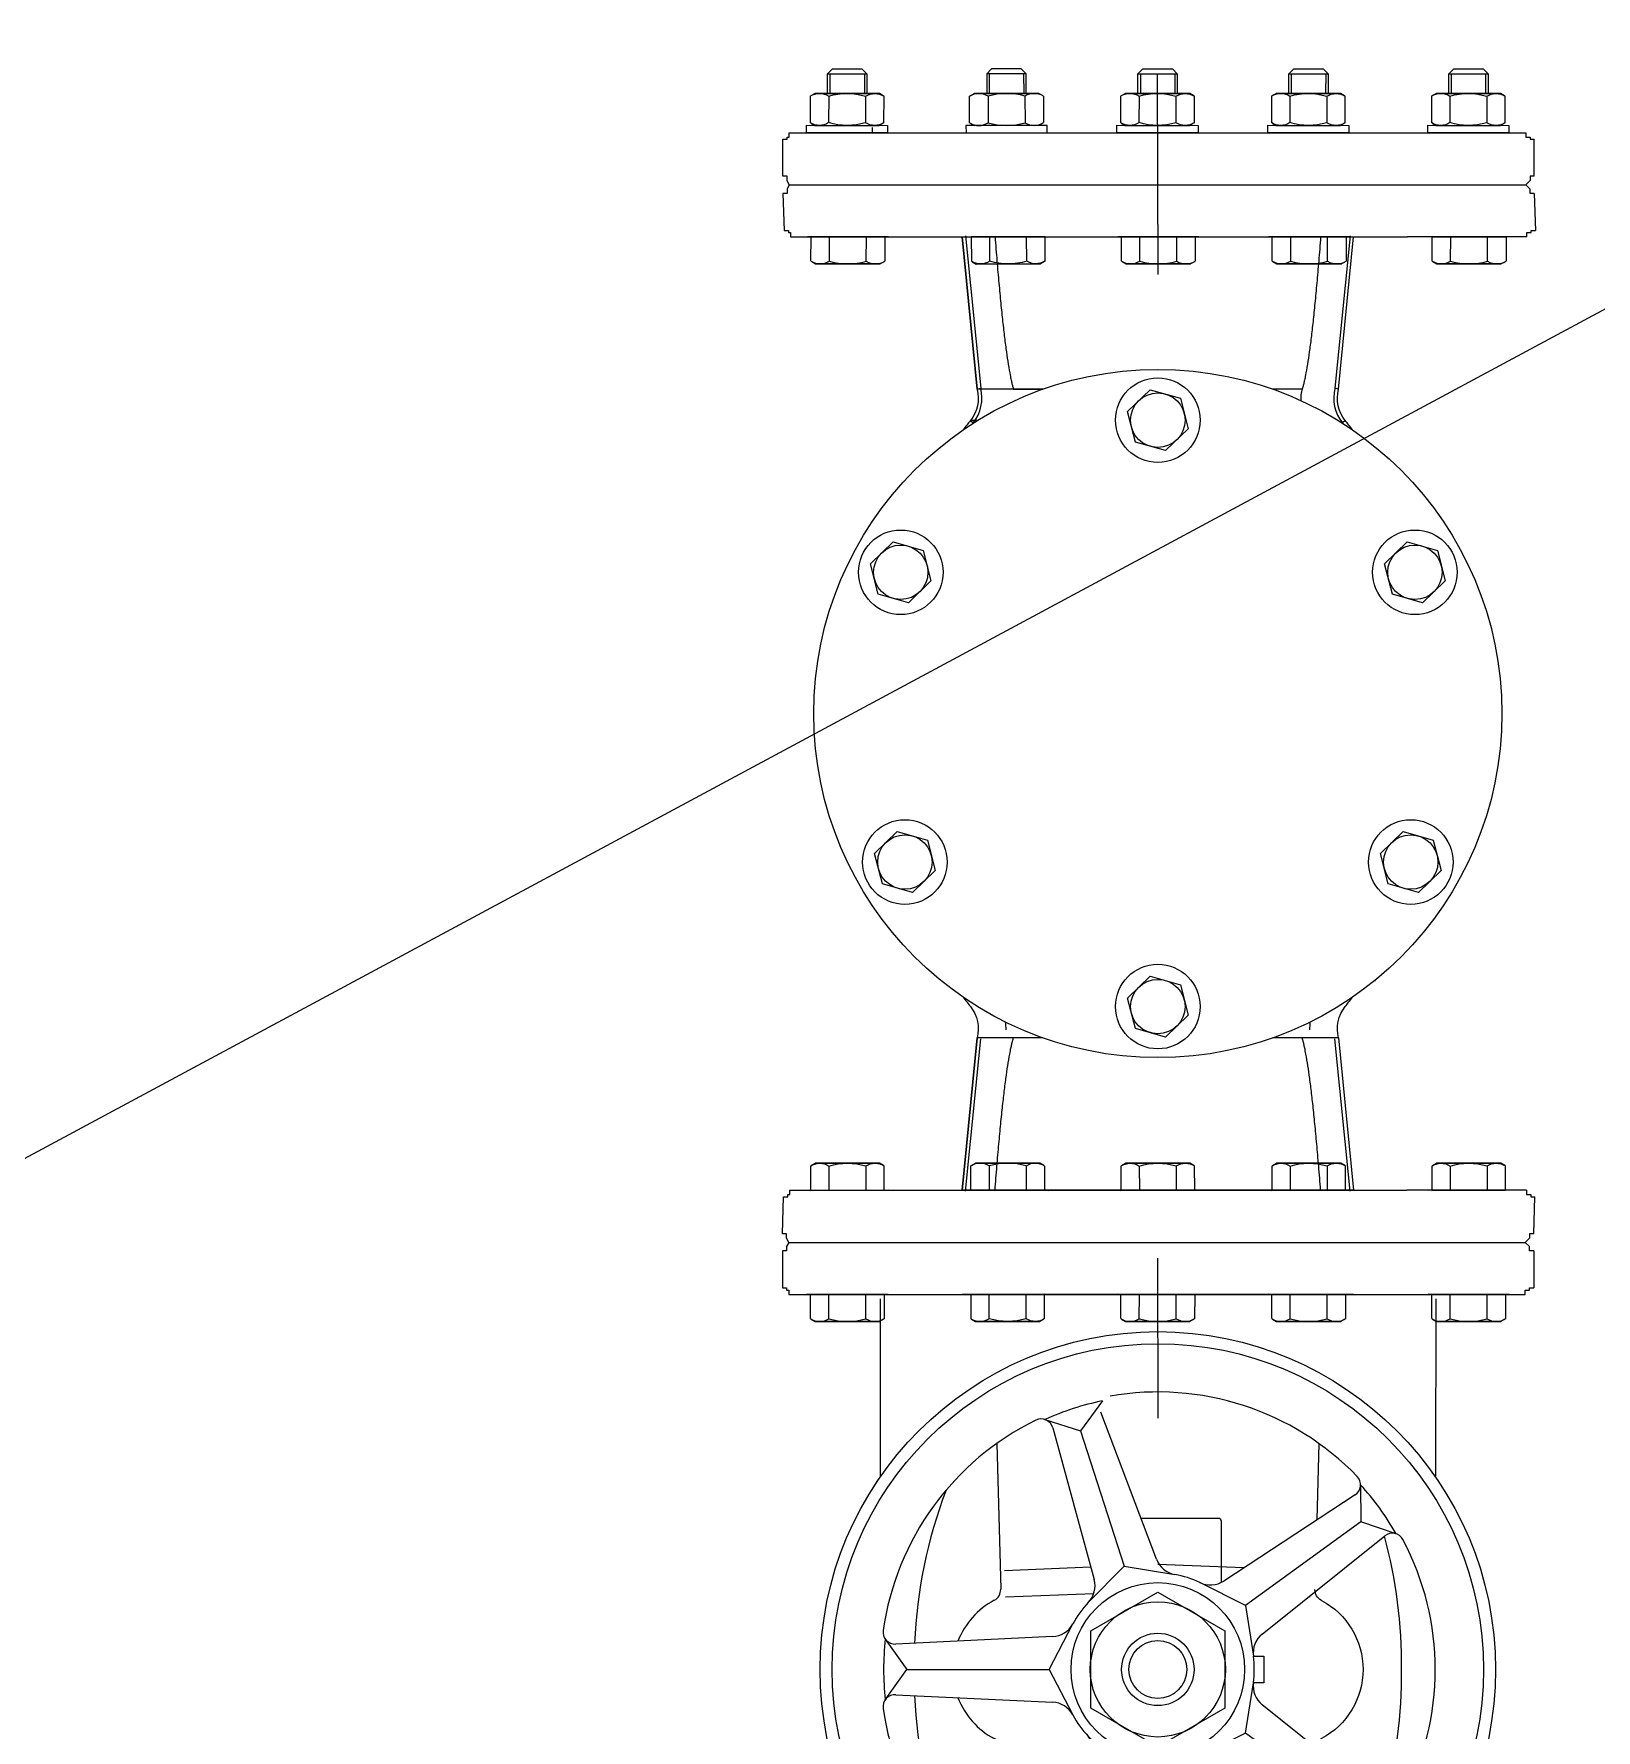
# Model space of a CAD drawing. Header units: millimetres. Extents: x -294625 to 2136527, y -251383 to 128331.
# Drawn here: x 1428112.6 to 1428540.4, y -216819.9 to -216355.6 of the extents above; entities that cross this region are included whole.
import ezdxf

# ---------------------------------------------------------------- set-up
doc = ezdxf.new("R2010")
doc.units = ezdxf.units.MM
doc.layers.add('H-N-FITTING-35', color=2, linetype='Continuous')
doc.layers.add('N3-NOTE', color=11, linetype='Continuous', lineweight=13)

# ---------------------------------------------------------------- blocks, each defined once
blk = doc.blocks.new('B-V')
at = {"ltscale": 10}
for p, q in [((-69.56, 92.75), (-69.56, 48.4)), ((69.56, 92.75), (69.56, 48.4)), ((-69.56, -92.75), (-69.56, -48.4)), ((69.56, -92.75), (69.56, -48.4))]:
    blk.add_line(p, q, dxfattribs=at)
for p, q in [((14.26, 64.38), (0.33, 27.59)), ((13.86, 67.25), (19.41, 59.74)), ((19.41, 59.74), (8.4, 25.85)), ((19.41, 59.74), (8.4, 25.85)), ((15.95, 22.52), (26.31, 60.46)), ((28.31, 62.55), (19.41, 59.74)), ((-40.28, 56.59), (-39.79, 37.42)), ((40.28, 56.59), (39.35, 20.06)), ((-50.74, 46.26), (-50.82, 36.92)), ((-16.49, 22.13), (-49.37, 43.71)), ((-59.67, 33.96), (-50.82, 36.92)), ((-50.82, 36.92), (-21.99, 15.98)), ((-50.82, 36.92), (-21.99, 15.98)), ((-15.92, 37.14), (-15.92, 21.79)), ((4.2, 37.8), (-15.25, 37.8)), ((-56.82, 33.45), (-26.14, 8.84)), ((-21.57, 25.46), (0, 26.3)), ((8.4, 25.85), (-4.25, 23.78)), ((8.4, 25.85), (17.42, 16.74)), ((-21.99, 15.98), (-10.54, 21.74)), ((-38.11, 18.16), (-37.77, 18.17)), ((-16.74, 9.66), (0, 19.33)), ((0, 19.33), (16.74, 9.66)), ((38.11, 18.16), (16.04, 19.02)), ((-21.99, 15.98), (-23.93, 3.31)), ((-16.74, -9.66), (-16.74, 9.66)), ((16.74, 9.66), (16.74, -9.66)), ((27.18, 0), (21.31, 11.39)), ((65.63, 6.34), (26.34, 8.21)), ((68.24, 7.6), (62.82, 0)), ((-26.53, 3.32), (-23.93, 3.32)), ((-26.53, -3.32), (-26.53, 3.32)), ((27.18, 0), (21.31, -11.39)), ((62.82, 0), (27.18, 0)), ((62.82, 0), (27.18, 0)), ((68.24, -7.6), (62.82, 0)), ((-23.93, -3.32), (-26.53, -3.32)), ((-21.99, -15.98), (-23.93, -3.31)), ((26.34, -8.21), (65.63, -6.34)), ((-26.14, -8.84), (-56.82, -33.45)), ((0, -19.33), (-16.74, -9.66)), ((16.74, -9.66), (0, -19.33)), ((-50.82, -36.92), (-21.99, -15.98)), ((-50.82, -36.92), (-21.99, -15.98)), ((-21.99, -15.98), (-10.54, -21.74)), ((8.4, -25.85), (17.42, -16.74)), ((-38.11, -18.16), (-37.77, -18.17)), ((38.11, -18.16), (16.04, -19.02)), ((40.28, -56.59), (39.35, -20.06)), ((-49.37, -43.71), (-16.49, -22.13)), ((-21.57, -25.46), (0, -26.3)), ((-15.92, -21.79), (-15.92, -37.14)), ((8.4, -25.85), (-4.25, -23.78)), ((26.31, -60.46), (15.95, -22.52)), ((38.37, -24.8), (16.8, -25.65)), ((0.33, -27.59), (14.26, -64.38)), ((19.41, -59.74), (8.4, -25.85)), ((19.41, -59.74), (8.4, -25.85)), ((-59.67, -33.96), (-50.82, -36.92)), ((-50.74, -46.26), (-50.82, -36.92)), ((-40.28, -56.59), (-39.79, -37.42)), ((-15.25, -37.8), (4.2, -37.8)), ((13.86, -67.25), (19.41, -59.74)), ((28.31, -62.55), (19.41, -59.74))]:
    blk.add_line(p, q)
for radius in [84.56, 81.54, 21.74, 16.91, 9.06, 7.25]:
    blk.add_circle((0, 0), radius)
for centre, radius, start, end in [((0, 0), 69.46, 80.0933, 135.9067), ((0, 0), 68.66, 65.6447, 78.3553), ((29.22, 59.67), 3.02, 63.9067, 164.7263), ((0, 0), 69.46, 8.0933, 63.9067), ((-47.72, 46.23), 3.02, 135.9067, 236.7263), ((0, 0), 68.66, 137.6447, 150.3553), ((-61.18, 1.41), 122.2, 2.4149, 20.8168), ((-58.71, 31.1), 3.02, 51.2737, 152.0933), ((-15.25, 37.14), 0.663, 90, 180), ((0, 0), 69.46, 152.0933, 207.9067), ((61.18, 1.41), 122.2, 164.8244, 180.6624), ((-5.31, 29.73), 6.04, 280.1361, 339.2737), ((-13.17, 27.17), 6.04, 236.7263, 295.8639), ((0, 0), 24.16, 100.1361, 115.8639), ((21.77, 20.93), 6.04, 164.7263, 223.8639), ((0, 0), 24.16, 28.1361, 43.8639), ((-29.92, 4.13), 6.04, 352.1361, 51.2737), ((26.63, 14.24), 6.04, 208.1361, 267.2737), ((65.78, 9.35), 3.02, 267.2737, 8.0933), ((0, 0), 68.66, 353.6447, 6.3553), ((61.18, -1.41), 122.2, 179.3376, 195.1756), ((0, 0), 24.16, 172.1361, 187.8639), ((-29.92, -4.13), 6.04, 308.7263, 7.8639), ((26.63, -14.24), 6.04, 92.7263, 151.8639), ((-61.18, -1.41), 122.2, 339.1832, 357.5851), ((65.78, -9.35), 3.02, 351.9067, 92.7263), ((0, 0), 24.16, 316.1361, 331.8639), ((0, 0), 69.46, 296.0933, 351.9067), ((21.77, -20.93), 6.04, 136.1361, 195.2737), ((-13.17, -27.17), 6.04, 64.1361, 123.2737), ((0, 0), 24.16, 244.1361, 259.8639), ((-5.31, -29.73), 6.04, 20.7263, 79.8639), ((-58.71, -31.1), 3.02, 207.9067, 308.7263), ((0, 0), 68.66, 209.6447, 222.3553), ((-15.25, -37.14), 0.663, 180, 270), ((-47.72, -46.23), 3.02, 123.2737, 224.0933), ((0, 0), 69.46, 224.0933, 279.9067), ((0, 0), 68.66, 281.6447, 294.3553), ((29.22, -59.67), 3.02, 195.2737, 296.0933)]:
    blk.add_arc(centre, radius, start, end)
at = {"extrusion": (0, 0, -1)}
for centre, major_axis, start_param, end_param in [((-31.81, 0), (-13.84, 13.84), 4.413125, 6.582449), ((-42.37, 19.98), (-2.14, 2.14), 2.330584, 3.440857), ((-42.37, -19.98), (2.14, 2.14), -0.299264, 0.811008)]:
    blk.add_ellipse(centre, major_axis=major_axis, ratio=1, start_param=start_param, end_param=end_param, dxfattribs=at)
for centre, major_axis, start_param, end_param in [((42.37, 19.98), (2.14, 2.14), 2.330584, 3.440857), ((31.81, 0), (-13.84, 13.84), 4.296905, 5.011653), ((31.81, 0), (13.84, 13.84), 4.413125, 5.127873), ((42.37, -19.98), (-2.14, 2.14), -0.299264, 0.811008)]:
    blk.add_ellipse(centre, major_axis=major_axis, ratio=1, start_param=start_param, end_param=end_param)
blk = doc.blocks.new('NUT')
at = {"linetype": 'Continuous'}
for p, q in [((-14.7, 12.08), (-13.1, 13)), ((-7.51, 1.11), (-7.51, 11.89)), ((7.51, 1.11), (7.51, 11.89)), ((14.7, 12.08), (13.1, 13)), ((-14.7, 0.92), (-13.1, 0)), ((14.7, 0.92), (13.1, 0))]:
    blk.add_line(p, q, dxfattribs=at)
blk.add_lwpolyline([(-16.5, 16), (-16.5, 13), (16.5, 13), (16.5, 16)], close=True)
for points in [[(-15, 1.11), (-15, 11.89)], [(-13.1, 13), (13.1, 13)], [(15, 11.89), (15, 1.11)], [(-13.1, 0), (13.1, 0)], [(13.1, 0), (-13.1, 0)]]:
    blk.add_lwpolyline(points, dxfattribs=at)
for centre, radius, start, end in [((-11.25, 6.1), 6.9, 57.08669, 122.91331), ((0, -13), 26, 73.22135, 106.77865), ((11.25, 6.1), 6.9, 57.08669, 122.91331), ((-11.25, 6.9), 6.9, 237.08669, 302.91331), ((0, 26), 26, 253.22135, 286.77865), ((11.25, 6.9), 6.9, 237.08669, 302.91331)]:
    blk.add_arc(centre, radius, start, end, dxfattribs=at)

msp = doc.modelspace()

# ---------------------------------------------------------------- linework, layer by layer
at = {"layer": 'H-N-FITTING-35', "ltscale": 1000}
for p, q in [((1428420.48, -216421.46), (1428420.31, -216366.61)), ((1428342.12, -216381.16), (1428342.12, -216382.64)), ((1428346.62, -216411.15), (1428324.39, -216411.09)), ((1428330.43, -216417.77), (1428330.45, -216411.11)), ((1428340.54, -216417.8), (1428340.56, -216411.13)), ((1428366.77, -216411.11, -0.88), (1428370.9, -216452.83, -0.88)), ((1428370.9, -216452.83, -0.88), (1428366.77, -216411.11, -0.88)), ((1428367.73, -216410.87, -0.88), (1428371.86, -216452.59, -0.88)), ((1428368.27, -216411.15), (1428390.5, -216411.1)), ((1428374.35, -216417.8), (1428374.33, -216411.14)), ((1428384.46, -216417.78), (1428384.44, -216411.11)), ((1428431.62, -216411.15), (1428409.4, -216411.09)), ((1428415.44, -216417.77), (1428415.45, -216411.11)), ((1428425.55, -216417.8), (1428425.56, -216411.13)), ((1428472.94, -216411.15), (1428450.71, -216411.09)), ((1428456.75, -216417.77), (1428456.77, -216411.11)), ((1428466.86, -216417.8), (1428466.88, -216411.13)), ((1428473.01, -216410.87, -0.88), (1428468.88, -216452.59, -0.88)), ((1428469.84, -216452.83, -0.88), (1428473.97, -216411.11, -0.88)), ((1428516.74, -216411.15), (1428494.52, -216411.09)), ((1428500.56, -216417.77), (1428500.58, -216411.11)), ((1428510.67, -216417.8), (1428510.69, -216411.13)), ((1428325.59, -216417.88), (1428326.66, -216418.51)), ((1428345.39, -216417.93), (1428344.31, -216418.55)), ((1428369.5, -216417.94), (1428370.58, -216418.56)), ((1428389.3, -216417.89), (1428388.23, -216418.51)), ((1428410.59, -216417.88), (1428411.67, -216418.51)), ((1428430.39, -216417.93), (1428429.31, -216418.55)), ((1428451.91, -216417.88), (1428452.99, -216418.51)), ((1428471.71, -216417.93), (1428470.63, -216418.55)), ((1428495.71, -216417.88), (1428496.79, -216418.51)), ((1428515.51, -216417.93), (1428514.44, -216418.55)), ((1428344.31, -216418.55), (1428326.66, -216418.51)), ((1428326.66, -216418.51), (1428344.31, -216418.55)), ((1428370.58, -216418.56), (1428388.23, -216418.51)), ((1428388.23, -216418.51), (1428370.58, -216418.56)), ((1428429.31, -216418.55), (1428411.67, -216418.51)), ((1428411.67, -216418.51), (1428429.31, -216418.55)), ((1428470.63, -216418.55), (1428452.99, -216418.51)), ((1428452.99, -216418.51), (1428470.63, -216418.55)), ((1428514.44, -216418.55), (1428496.79, -216418.51)), ((1428496.79, -216418.51), (1428514.44, -216418.55)), ((1428370.9, -216452.83, -0.88), (1428371.86, -216452.59, -0.88)), ((1428388.92, -216452.83, -0.88), (1428370.9, -216452.83, -0.88)), ((1428380.84, -216452.83, -0.88), (1428388.92, -216452.83, -0.88)), ((1428412.09, -216458.97, 2.42), (1428418.26, -216452.97, 2.42)), ((1428418.26, -216452.97, 2.42), (1428426.54, -216455.31, 2.42)), ((1428459.9, -216452.83, -0.88), (1428451.83, -216452.83, -0.88)), ((1428469.84, -216452.83, -0.88), (1428468.88, -216452.59, -0.88)), ((1428414.21, -216467.31, 2.42), (1428412.09, -216458.97, 2.42)), ((1428426.54, -216455.31, 2.42), (1428428.65, -216463.65, 2.42)), ((1428370.98, -216461.41, -0.88), (1428369.04, -216461.41, -0.88)), ((1428369.04, -216461.41, -0.88), (1428369.82, -216462.03, -0.88)), ((1428428.65, -216463.65, 2.42), (1428422.49, -216469.65, 2.42)), ((1428471.7, -216461.41, -0.88), (1428470.92, -216462.03, -0.88)), ((1428422.49, -216469.65, 2.42), (1428414.21, -216467.31, 2.42)), ((1428341.69, -216500.62, -0.88), (1428347.86, -216494.62, -0.88)), ((1428347.86, -216494.62, -0.88), (1428356.14, -216496.96, -0.88)), ((1428356.14, -216496.96, -0.88), (1428358.25, -216505.3, -0.88)), ((1428482.49, -216500.62, -0.88), (1428488.66, -216494.62, -0.88)), ((1428488.66, -216494.62, -0.88), (1428496.94, -216496.96, -0.88)), ((1428496.94, -216496.96, -0.88), (1428499.05, -216505.3, -0.88)), ((1428343.81, -216508.96, -0.88), (1428341.69, -216500.62, -0.88)), ((1428484.6, -216508.96, -0.88), (1428482.49, -216500.62, -0.88)), ((1428358.25, -216505.3, -0.88), (1428352.09, -216511.3, -0.88)), ((1428499.05, -216505.3, -0.88), (1428492.89, -216511.3, -0.88)), ((1428352.09, -216511.3, -0.88), (1428343.81, -216508.96, -0.88)), ((1428492.89, -216511.3, -0.88), (1428484.6, -216508.96, -0.88)), ((1428342.82, -216579.95, -0.88), (1428348.98, -216573.95, -0.88)), ((1428348.98, -216573.95, -0.88), (1428357.26, -216576.29, -0.88)), ((1428481.36, -216579.95, -0.88), (1428487.53, -216573.95, -0.88)), ((1428487.53, -216573.95, -0.88), (1428495.81, -216576.29, -0.88)), ((1428344.93, -216588.29, -0.88), (1428342.82, -216579.95, -0.88)), ((1428357.26, -216576.29, -0.88), (1428359.38, -216584.63, -0.88)), ((1428483.48, -216588.29, -0.88), (1428481.36, -216579.95, -0.88)), ((1428495.81, -216576.29, -0.88), (1428497.92, -216584.63, -0.88)), ((1428359.38, -216584.63, -0.88), (1428353.21, -216590.63, -0.88)), ((1428497.92, -216584.63, -0.88), (1428491.76, -216590.63, -0.88)), ((1428353.21, -216590.63, -0.88), (1428344.93, -216588.29, -0.88)), ((1428491.76, -216590.63, -0.88), (1428483.48, -216588.29, -0.88)), ((1428412.09, -216619.52, -0.88), (1428418.26, -216613.52, -0.88)), ((1428418.26, -216613.52, -0.88), (1428426.54, -216615.86, -0.88)), ((1428426.54, -216615.86, -0.88), (1428428.65, -216624.2, -0.88)), ((1428479.89, -216614.88, 5.48), (1428479.89, -216614.66, 5.47)), ((1428414.21, -216627.86, -0.88), (1428412.09, -216619.52, -0.88)), ((1428428.65, -216624.2, -0.88), (1428422.49, -216630.2, -0.88)), ((1428366.77, -216672.16, -0.88), (1428370.9, -216630.43, -0.88)), ((1428370.9, -216630.43, -0.88), (1428366.77, -216672.16, -0.88)), ((1428367.73, -216672.4, -0.88), (1428371.86, -216630.67, -0.88)), ((1428388.92, -216630.43, -0.88), (1428370.9, -216630.43, -0.88)), ((1428422.49, -216630.2, -0.88), (1428414.21, -216627.86, -0.88)), ((1428469.84, -216630.43, -0.88), (1428451.83, -216630.43, -0.88)), ((1428473.01, -216672.4, -0.88), (1428468.88, -216630.67, -0.88)), ((1428469.84, -216630.43, -0.88), (1428473.97, -216672.16, -0.88)), ((1428325.45, -216665.4, 0.01), (1428326.52, -216664.77, 0.01)), ((1428344.17, -216664.73, 0.01), (1428326.52, -216664.77, 0.01)), ((1428326.52, -216664.77, 0.01), (1428344.17, -216664.73, 0.01)), ((1428330.29, -216665.51, 0.01), (1428330.31, -216672.17, 0.01)), ((1428340.4, -216665.48, 0.01), (1428340.42, -216672.14, 0.01)), ((1428345.25, -216665.35, 0.01), (1428344.17, -216664.73, 0.01)), ((1428369.36, -216665.34, 0.01), (1428370.44, -216664.72, 0.01)), ((1428370.44, -216664.72, 0.01), (1428388.09, -216664.77, 0.01)), ((1428388.09, -216664.77, 0.01), (1428370.44, -216664.72, 0.01)), ((1428374.21, -216665.48, 0.01), (1428374.19, -216672.14, 0.01)), ((1428384.32, -216665.5, 0.01), (1428384.3, -216672.17, 0.01)), ((1428389.16, -216665.39, 0.01), (1428388.09, -216664.77, 0.01)), ((1428410.45, -216665.4, 0.01), (1428411.53, -216664.77, 0.01)), ((1428429.17, -216664.73, 0.01), (1428411.53, -216664.77, 0.01)), ((1428411.53, -216664.77, 0.01), (1428429.17, -216664.73, 0.01)), ((1428415.3, -216665.51, 0.01), (1428415.31, -216672.17, 0.01)), ((1428425.41, -216665.48, 0.01), (1428425.42, -216672.14, 0.01)), ((1428430.25, -216665.35, 0.01), (1428429.17, -216664.73, 0.01)), ((1428451.77, -216665.4, 0.01), (1428452.85, -216664.77, 0.01)), ((1428470.49, -216664.73, 0.01), (1428452.85, -216664.77, 0.01)), ((1428452.85, -216664.77, 0.01), (1428470.49, -216664.73, 0.01)), ((1428456.62, -216665.51, 0.01), (1428456.63, -216672.17, 0.01)), ((1428466.72, -216665.48, 0.01), (1428466.74, -216672.14, 0.01)), ((1428471.57, -216665.35, 0.01), (1428470.49, -216664.73, 0.01)), ((1428495.57, -216665.4, 0.01), (1428496.65, -216664.77, 0.01)), ((1428514.3, -216664.73, 0.01), (1428496.65, -216664.77, 0.01)), ((1428496.65, -216664.77, 0.01), (1428514.3, -216664.73, 0.01)), ((1428500.42, -216665.51, 0.01), (1428500.44, -216672.17, 0.01)), ((1428510.53, -216665.48, 0.01), (1428510.55, -216672.14, 0.01)), ((1428515.38, -216665.35, 0.01), (1428514.3, -216664.73, 0.01)), ((1428346.48, -216672.13, 0.01), (1428324.25, -216672.18, 0.01)), ((1428473.97, -216672.16, -0.88), (1428366.77, -216672.16, -0.88)), ((1428368.13, -216672.12, 0.01), (1428390.36, -216672.18, 0.01)), ((1428431.48, -216672.13, 0.01), (1428409.26, -216672.18, 0.01)), ((1428472.8, -216672.13, 0.01), (1428450.57, -216672.18, 0.01)), ((1428516.6, -216672.13, 0.01), (1428494.38, -216672.18, 0.01)), ((1428420.24, -216690.77, -0.88), (1428420.41, -216734.56, -0.88)), ((1428346.48, -216700.69, 0.01), (1428324.25, -216700.63, 0.01)), ((1428330.29, -216707.31, 0.01), (1428330.31, -216700.65, 0.01)), ((1428340.4, -216707.34, 0.01), (1428340.42, -216700.67, 0.01)), ((1428473.97, -216700.66, -0.88), (1428366.77, -216700.66, -0.88)), ((1428368.13, -216700.69, 0.01), (1428390.36, -216700.64, 0.01)), ((1428374.21, -216707.34, 0.01), (1428374.19, -216700.68, 0.01)), ((1428384.32, -216707.31, 0.01), (1428384.3, -216700.65, 0.01)), ((1428431.48, -216700.69, 0.01), (1428409.26, -216700.63, 0.01)), ((1428415.3, -216707.31, 0.01), (1428415.31, -216700.65, 0.01)), ((1428425.41, -216707.34, 0.01), (1428425.42, -216700.67, 0.01)), ((1428472.8, -216700.69, 0.01), (1428450.57, -216700.63, 0.01)), ((1428456.62, -216707.31, 0.01), (1428456.63, -216700.65, 0.01)), ((1428466.72, -216707.34, 0.01), (1428466.74, -216700.67, 0.01)), ((1428516.6, -216700.69, 0.01), (1428494.38, -216700.63, 0.01)), ((1428500.42, -216707.31, 0.01), (1428500.44, -216700.65, 0.01)), ((1428510.53, -216707.34, 0.01), (1428510.55, -216700.67, 0.01)), ((1428325.45, -216707.42, 0.01), (1428326.52, -216708.05, 0.01)), ((1428344.17, -216708.09, 0.01), (1428326.52, -216708.05, 0.01)), ((1428326.52, -216708.05, 0.01), (1428344.17, -216708.09, 0.01)), ((1428345.25, -216707.47, 0.01), (1428344.17, -216708.09, 0.01)), ((1428369.36, -216707.48, 0.01), (1428370.44, -216708.1, 0.01)), ((1428370.44, -216708.1, 0.01), (1428388.09, -216708.05, 0.01)), ((1428388.09, -216708.05, 0.01), (1428370.44, -216708.1, 0.01)), ((1428389.16, -216707.43, 0.01), (1428388.09, -216708.05, 0.01)), ((1428410.45, -216707.42, 0.01), (1428411.53, -216708.05, 0.01)), ((1428429.17, -216708.09, 0.01), (1428411.53, -216708.05, 0.01)), ((1428411.53, -216708.05, 0.01), (1428429.17, -216708.09, 0.01)), ((1428430.25, -216707.47, 0.01), (1428429.17, -216708.09, 0.01)), ((1428451.77, -216707.42, 0.01), (1428452.85, -216708.05, 0.01)), ((1428470.49, -216708.09, 0.01), (1428452.85, -216708.05, 0.01)), ((1428452.85, -216708.05, 0.01), (1428470.49, -216708.09, 0.01)), ((1428471.57, -216707.47, 0.01), (1428470.49, -216708.09, 0.01)), ((1428495.57, -216707.42, 0.01), (1428496.65, -216708.05, 0.01)), ((1428514.3, -216708.09, 0.01), (1428496.65, -216708.05, 0.01)), ((1428496.65, -216708.05, 0.01), (1428514.3, -216708.09, 0.01)), ((1428515.38, -216707.47, 0.01), (1428514.3, -216708.09, 0.01))]:
    msp.add_line(p, q, dxfattribs=at)
for points in [[(1428329.9, -216371.85), (1428329.92, -216366.46), (1428331.27, -216365.12), (1428339.35, -216365.14), (1428340.69, -216366.49), (1428340.68, -216371.88)], [(1428384.31, -216371.85), (1428384.3, -216366.47), (1428382.95, -216365.12), (1428374.86, -216365.14), (1428373.52, -216366.49), (1428373.53, -216371.88)], [(1428414.91, -216371.85), (1428414.92, -216366.46), (1428416.27, -216365.12), (1428424.35, -216365.14), (1428425.7, -216366.49), (1428425.68, -216371.88)], [(1428456.23, -216371.85), (1428456.24, -216366.46), (1428457.59, -216365.12), (1428465.67, -216365.14), (1428467.01, -216366.49), (1428467, -216371.88)], [(1428500.03, -216371.85), (1428500.04, -216366.46), (1428501.39, -216365.12), (1428509.48, -216365.14), (1428510.82, -216366.49), (1428510.81, -216371.88)]]:
    msp.add_lwpolyline(points, close=True, dxfattribs=at)
for points in [[(1428329.92, -216366.46), (1428340.69, -216366.49)], [(1428330.59, -216366.46), (1428330.58, -216371.85)], [(1428340.02, -216366.49), (1428340, -216371.88)], [(1428384.3, -216366.47), (1428373.52, -216366.49)], [(1428374.19, -216366.49), (1428374.21, -216371.88)], [(1428383.62, -216366.47), (1428383.64, -216371.86)], [(1428414.92, -216366.46), (1428425.7, -216366.49)], [(1428415.59, -216366.46), (1428415.58, -216371.85)], [(1428425.02, -216366.49), (1428425.01, -216371.88)], [(1428456.24, -216366.46), (1428467.01, -216366.49)], [(1428456.91, -216366.46), (1428456.9, -216371.85)], [(1428466.34, -216366.49), (1428466.33, -216371.88)], [(1428500.04, -216366.46), (1428510.82, -216366.49)], [(1428500.72, -216366.46), (1428500.7, -216371.85)], [(1428510.15, -216366.49), (1428510.13, -216371.88)]]:
    msp.add_lwpolyline(points, dxfattribs=at)
for points, elevation in [([(1428317.68, -216394.53), (1428317.68, -216384.38)], -0.61), ([(1428317.68, -216394.53), (1428317.68, -216384.38)], -0.61), ([(1428317.68, -216394.53), (1428317.68, -216384.38)], -0.61), ([(1428317.68, -216384.38), (1428317.68, -216384.38)], -0.61), ([(1428317.68, -216384.38), (1428318.85, -216384.38)], -0.61), ([(1428318.85, -216384.38), (1428318.85, -216383.8)], -0.61), ([(1428318.85, -216383.8), (1428318.85, -216383.8)], -0.61), ([(1428318.85, -216383.8), (1428318.85, -216383.8)], -0.61), ([(1428318.85, -216383.8), (1428318.85, -216383.8)], -0.61), ([(1428318.85, -216383.8), (1428319.43, -216383.8)], -0.61), ([(1428319.43, -216383.8), (1428319.43, -216382.63)], -0.61), ([(1428319.43, -216382.63), (1428319.43, -216382.63)], -0.61), ([(1428319.43, -216382.63), (1428353.93, -216382.63)], -0.61), ([(1428319.43, -216382.63), (1428521.13, -216382.63)], -0.61), ([(1428521.13, -216382.63), (1428521.13, -216382.63)], -0.61), ([(1428521.13, -216382.63), (1428521.13, -216382.63)], -0.61), ([(1428521.13, -216382.63), (1428521.13, -216383.8)], -0.61), ([(1428521.13, -216383.8), (1428522.3, -216383.8)], -0.61), ([(1428522.3, -216383.8), (1428522.3, -216383.8)], -0.61), ([(1428522.3, -216383.8), (1428522.3, -216383.8)], -0.61), ([(1428522.3, -216383.8), (1428522.3, -216383.8)], -0.61), ([(1428522.3, -216383.8), (1428522.3, -216384.38)], -0.61), ([(1428522.3, -216384.38), (1428523.47, -216384.38)], -0.61), ([(1428523.47, -216394.53), (1428523.47, -216384.38)], -0.61), ([(1428523.47, -216394.53), (1428523.47, -216384.38)], -0.61), ([(1428523.47, -216394.53), (1428523.47, -216384.38)], -0.61), ([(1428317.68, -216394.53), (1428317.68, -216393.95)], -0.61), ([(1428318.85, -216394.53), (1428317.68, -216394.53)], -0.61), ([(1428317.68, -216394.53), (1428317.68, -216394.53)], -0.61), ([(1428318.85, -216395.7), (1428318.85, -216394.53)], -0.61), ([(1428318.85, -216394.53), (1428318.85, -216394.53)], -0.61), ([(1428523.47, -216394.53), (1428522.3, -216394.53)], -0.61), ([(1428522.3, -216394.53), (1428522.3, -216395.7)], -0.61), ([(1428523.47, -216394.53), (1428523.47, -216394.53)], -0.61), ([(1428523.47, -216394.53), (1428523.47, -216394.53)], -0.61), ([(1428317.68, -216399.21), (1428318.01, -216409.37)], -0.61), ([(1428317.68, -216399.21), (1428318.01, -216409.37)], -0.61), ([(1428317.68, -216399.21), (1428318.01, -216409.37)], -0.61), ([(1428318.85, -216399.21), (1428317.68, -216399.21)], -0.61), ([(1428317.68, -216399.21), (1428317.68, -216399.21)], -0.61), ([(1428317.68, -216399.21), (1428317.68, -216399.79)], -0.61), ([(1428319.43, -216396.87), (1428318.85, -216395.7)], -0.61), ([(1428318.85, -216395.7), (1428318.85, -216395.7)], -0.61), ([(1428318.85, -216395.7), (1428318.85, -216395.7)], -0.61), ([(1428319.43, -216396.87), (1428318.85, -216398.04)], -0.61), ([(1428318.85, -216398.04), (1428318.85, -216398.04)], -0.61), ([(1428318.85, -216398.04), (1428318.85, -216398.04)], -0.61), ([(1428318.85, -216398.04), (1428318.85, -216399.21)], -0.61), ([(1428318.85, -216399.21), (1428318.85, -216399.21)], -0.61), ([(1428319.43, -216396.87), (1428319.43, -216396.87)], -0.61), ([(1428319.43, -216396.87), (1428319.43, -216396.87)], -0.61), ([(1428319.43, -216396.87), (1428521.13, -216396.87)], -0.61), ([(1428319.43, -216396.87), (1428521.13, -216396.87)], -0.61), ([(1428319.43, -216396.87), (1428521.13, -216396.87)], -0.61), ([(1428319.43, -216396.87), (1428319.43, -216396.87)], -0.61), ([(1428319.43, -216396.87), (1428319.43, -216396.87)], -0.61), ([(1428319.43, -216396.87), (1428521.13, -216396.87)], -0.61), ([(1428319.43, -216396.87), (1428521.13, -216396.87)], -0.61), ([(1428319.43, -216396.87), (1428521.13, -216396.87)], -0.61), ([(1428522.3, -216395.7), (1428521.13, -216396.87)], -0.61), ([(1428521.13, -216396.87), (1428521.13, -216396.87)], -0.61), ([(1428522.3, -216398.04), (1428521.13, -216396.87)], -0.61), ([(1428521.13, -216396.87), (1428521.13, -216396.87)], -0.61), ([(1428522.3, -216395.7), (1428522.3, -216395.7)], -0.61), ([(1428522.3, -216395.7), (1428522.3, -216395.7)], -0.61), ([(1428522.3, -216395.7), (1428522.3, -216395.7)], -0.61), ([(1428522.3, -216399.21), (1428522.3, -216398.04)], -0.61), ([(1428522.3, -216398.04), (1428522.3, -216398.04)], -0.61), ([(1428522.3, -216398.04), (1428522.3, -216398.04)], -0.61), ([(1428522.3, -216398.04), (1428522.3, -216398.04)], -0.61), ([(1428523.47, -216399.21), (1428522.3, -216399.21)], -0.61), ([(1428523.47, -216399.21), (1428523.8, -216409.37)], -0.61), ([(1428523.47, -216399.21), (1428523.8, -216409.37)], -0.61), ([(1428523.47, -216399.21), (1428523.8, -216409.37)], -0.61), ([(1428523.47, -216399.21), (1428523.47, -216399.21)], -0.61), ([(1428523.47, -216399.21), (1428523.47, -216399.21)], -0.61), ([(1428318.01, -216409.37), (1428318.01, -216409.37)], -0.61), ([(1428318.01, -216409.37), (1428319.18, -216409.37)], -0.61), ([(1428319.18, -216409.37), (1428319.18, -216409.95)], -0.61), ([(1428319.18, -216409.95), (1428319.18, -216409.95)], -0.61), ([(1428319.18, -216409.95), (1428319.18, -216409.95)], -0.61), ([(1428319.18, -216409.95), (1428319.18, -216409.95)], -0.61), ([(1428319.18, -216409.95), (1428319.77, -216409.95)], -0.61), ([(1428319.77, -216409.95), (1428319.77, -216411.12)], -0.61), ([(1428319.77, -216411.12), (1428319.77, -216411.12)], -0.61), ([(1428319.77, -216411.12), (1428354.26, -216411.12)], -0.61), ([(1428319.77, -216411.12), (1428354.26, -216411.12)], -0.61), ([(1428319.77, -216411.12), (1428488.73, -216411.12)], -0.61), ([(1428325.38, -216417.76), (1428325.4, -216411.1)], 0), ([(1428325.4, -216411.1), (1428345.6, -216411.15)], 0), ([(1428345.6, -216411.15), (1428345.59, -216417.81)], 0), ([(1428389.49, -216411.1), (1428369.28, -216411.15)], 0), ([(1428369.28, -216411.15), (1428369.3, -216417.81)], 0), ([(1428389.5, -216417.76), (1428389.49, -216411.1)], 0), ([(1428410.39, -216417.76), (1428410.41, -216411.1)], 0), ([(1428410.41, -216411.1), (1428430.61, -216411.15)], 0), ([(1428430.61, -216411.15), (1428430.59, -216417.81)], 0), ([(1428451.71, -216417.76), (1428451.72, -216411.1)], 0), ([(1428451.72, -216411.1), (1428471.93, -216411.15)], 0), ([(1428471.93, -216411.15), (1428471.91, -216417.81)], 0), ([(1428521.47, -216411.12), (1428488.73, -216411.12)], -0.61), ([(1428521.47, -216411.12), (1428488.73, -216411.12)], -0.61), ([(1428521.47, -216411.12), (1428488.73, -216411.12)], -0.61), ([(1428495.51, -216417.76), (1428495.53, -216411.1)], 0), ([(1428495.53, -216411.1), (1428515.73, -216411.15)], 0), ([(1428515.73, -216411.15), (1428515.72, -216417.81)], 0), ([(1428521.47, -216411.12), (1428521.47, -216409.95)], -0.61), ([(1428521.47, -216409.95), (1428522.63, -216409.95)], -0.61), ([(1428521.47, -216411.12), (1428521.47, -216411.12)], -0.61), ([(1428521.47, -216411.12), (1428521.47, -216411.12)], -0.61), ([(1428522.63, -216409.95), (1428522.63, -216409.37)], -0.61), ([(1428522.63, -216409.37), (1428523.8, -216409.37)], -0.61), ([(1428522.63, -216409.95), (1428522.63, -216409.95)], -0.61), ([(1428522.63, -216409.95), (1428522.63, -216409.95)], -0.61), ([(1428522.63, -216409.95), (1428522.63, -216409.95)], -0.61), ([(1428325.25, -216665.52), (1428325.26, -216672.18)], 0.01), ([(1428345.47, -216672.13), (1428345.45, -216665.47)], 0.01), ([(1428369.14, -216672.13), (1428369.16, -216665.46)], 0.01), ([(1428389.36, -216665.52), (1428389.35, -216672.18)], 0.01), ([(1428410.25, -216665.52), (1428410.27, -216672.18)], 0.01), ([(1428430.47, -216672.13), (1428430.45, -216665.47)], 0.01), ([(1428451.57, -216665.52), (1428451.58, -216672.18)], 0.01), ([(1428471.79, -216672.13), (1428471.77, -216665.47)], 0.01), ([(1428495.37, -216665.52), (1428495.39, -216672.18)], 0.01), ([(1428515.59, -216672.13), (1428515.58, -216665.47)], 0.01), ([(1428319.04, -216673.91), (1428319.04, -216673.33)], -0.6), ([(1428319.04, -216673.33), (1428319.04, -216673.33)], -0.6), ([(1428319.04, -216673.33), (1428319.04, -216673.33)], -0.6), ([(1428319.04, -216673.33), (1428319.04, -216673.33)], -0.6), ([(1428319.04, -216673.33), (1428319.63, -216673.33)], -0.6), ([(1428319.63, -216673.33), (1428319.63, -216672.16)], -0.6), ([(1428319.63, -216672.16), (1428319.63, -216672.16)], -0.6), ([(1428319.63, -216672.16), (1428354.12, -216672.16)], -0.6), ([(1428319.63, -216672.16), (1428354.12, -216672.16)], -0.6), ([(1428319.63, -216672.16), (1428488.59, -216672.16)], -0.6), ([(1428325.26, -216672.18), (1428345.47, -216672.13)], 0.01), ([(1428389.35, -216672.18), (1428369.14, -216672.13)], 0.01), ([(1428410.27, -216672.18), (1428430.47, -216672.13)], 0.01), ([(1428451.58, -216672.18), (1428471.79, -216672.13)], 0.01), ([(1428521.33, -216672.16), (1428488.59, -216672.16)], -0.6), ([(1428521.33, -216672.16), (1428488.59, -216672.16)], -0.6), ([(1428521.33, -216672.16), (1428488.59, -216672.16)], -0.6), ([(1428495.39, -216672.18), (1428515.59, -216672.13)], 0.01), ([(1428521.33, -216672.16), (1428521.33, -216672.16)], -0.6), ([(1428521.33, -216672.16), (1428521.33, -216672.16)], -0.6), ([(1428521.33, -216672.16), (1428521.33, -216673.33)], -0.6), ([(1428521.33, -216673.33), (1428522.5, -216673.33)], -0.6), ([(1428522.5, -216673.33), (1428522.5, -216673.33)], -0.6), ([(1428522.5, -216673.33), (1428522.5, -216673.33)], -0.6), ([(1428522.5, -216673.33), (1428522.5, -216673.33)], -0.6), ([(1428522.5, -216673.33), (1428522.5, -216673.91)], -0.6), ([(1428317.54, -216684.07), (1428317.87, -216673.91)], -0.6), ([(1428317.54, -216684.07), (1428317.87, -216673.91)], -0.6), ([(1428317.54, -216684.07), (1428317.87, -216673.91)], -0.6), ([(1428317.87, -216673.91), (1428317.87, -216673.91)], -0.6), ([(1428317.87, -216673.91), (1428319.04, -216673.91)], -0.6), ([(1428522.5, -216673.91), (1428523.66, -216673.91)], -0.6), ([(1428523.33, -216684.07), (1428523.66, -216673.91)], -0.6), ([(1428523.33, -216684.07), (1428523.66, -216673.91)], -0.6), ([(1428523.33, -216684.07), (1428523.66, -216673.91)], -0.6), ([(1428317.54, -216684.07), (1428317.54, -216683.49)], -0.6), ([(1428318.71, -216684.07), (1428317.54, -216684.07)], -0.6), ([(1428317.54, -216684.07), (1428317.54, -216684.07)], -0.6), ([(1428318.71, -216685.24), (1428318.71, -216684.07)], -0.6), ([(1428318.71, -216684.07), (1428318.71, -216684.07)], -0.6), ([(1428319.29, -216686.41), (1428318.71, -216685.24)], -0.6), ([(1428318.71, -216685.24), (1428318.71, -216685.24)], -0.6), ([(1428318.71, -216685.24), (1428318.71, -216685.24)], -0.6), ([(1428319.29, -216686.41), (1428318.71, -216687.58)], -0.6), ([(1428319.29, -216686.41), (1428319.29, -216686.41)], -0.6), ([(1428319.29, -216686.41), (1428319.29, -216686.41)], -0.6), ([(1428319.29, -216686.41), (1428520.99, -216686.41)], -0.6), ([(1428319.29, -216686.41), (1428520.99, -216686.41)], -0.6), ([(1428319.29, -216686.41), (1428520.99, -216686.41)], -0.6), ([(1428319.29, -216686.41), (1428319.29, -216686.41)], -0.6), ([(1428319.29, -216686.41), (1428319.29, -216686.41)], -0.6), ([(1428319.29, -216686.41), (1428520.99, -216686.41)], -0.6), ([(1428319.29, -216686.41), (1428520.99, -216686.41)], -0.6), ([(1428319.29, -216686.41), (1428520.99, -216686.41)], -0.6), ([(1428522.16, -216685.24), (1428520.99, -216686.41)], -0.6), ([(1428522.16, -216687.58), (1428520.99, -216686.41)], -0.6), ([(1428520.99, -216686.41), (1428520.99, -216686.41)], -0.6), ([(1428520.99, -216686.41), (1428520.99, -216686.41)], -0.6), ([(1428523.33, -216684.07), (1428522.16, -216684.07)], -0.6), ([(1428522.16, -216684.07), (1428522.16, -216685.24)], -0.6), ([(1428522.16, -216685.24), (1428522.16, -216685.24)], -0.6), ([(1428522.16, -216685.24), (1428522.16, -216685.24)], -0.6), ([(1428522.16, -216685.24), (1428522.16, -216685.24)], -0.6), ([(1428523.33, -216684.07), (1428523.33, -216684.07)], -0.6), ([(1428523.33, -216684.07), (1428523.33, -216684.07)], -0.6), ([(1428317.54, -216688.75), (1428317.54, -216698.89)], -0.6), ([(1428317.54, -216688.75), (1428317.54, -216698.89)], -0.6), ([(1428317.54, -216688.75), (1428317.54, -216698.89)], -0.6), ([(1428318.71, -216688.75), (1428317.54, -216688.75)], -0.6), ([(1428317.54, -216688.75), (1428317.54, -216688.75)], -0.6), ([(1428317.54, -216688.75), (1428317.54, -216689.33)], -0.6), ([(1428318.71, -216687.58), (1428318.71, -216687.58)], -0.6), ([(1428318.71, -216687.58), (1428318.71, -216687.58)], -0.6), ([(1428318.71, -216687.58), (1428318.71, -216688.75)], -0.6), ([(1428318.71, -216688.75), (1428318.71, -216688.75)], -0.6), ([(1428522.16, -216688.75), (1428522.16, -216687.58)], -0.6), ([(1428522.16, -216687.58), (1428522.16, -216687.58)], -0.6), ([(1428522.16, -216687.58), (1428522.16, -216687.58)], -0.6), ([(1428522.16, -216687.58), (1428522.16, -216687.58)], -0.6), ([(1428523.33, -216688.75), (1428522.16, -216688.75)], -0.6), ([(1428523.33, -216688.75), (1428523.33, -216698.89)], -0.6), ([(1428523.33, -216688.75), (1428523.33, -216698.89)], -0.6), ([(1428523.33, -216688.75), (1428523.33, -216698.89)], -0.6), ([(1428523.33, -216688.75), (1428523.33, -216688.75)], -0.6), ([(1428523.33, -216688.75), (1428523.33, -216688.75)], -0.6), ([(1428317.54, -216698.89), (1428317.54, -216698.89)], -0.6), ([(1428317.54, -216698.89), (1428318.71, -216698.89)], -0.6), ([(1428318.71, -216698.89), (1428318.71, -216699.48)], -0.6), ([(1428318.71, -216699.48), (1428318.71, -216699.48)], -0.6), ([(1428318.71, -216699.48), (1428318.71, -216699.48)], -0.6), ([(1428318.71, -216699.48), (1428318.71, -216699.48)], -0.6), ([(1428318.71, -216699.48), (1428319.29, -216699.48)], -0.6), ([(1428319.29, -216699.48), (1428319.29, -216700.65)], -0.6), ([(1428319.29, -216700.65), (1428319.29, -216700.65)], -0.6), ([(1428319.29, -216700.65), (1428353.79, -216700.65)], -0.6), ([(1428319.29, -216700.65), (1428520.99, -216700.65)], -0.6), ([(1428325.25, -216707.3), (1428325.26, -216700.64)], 0.01), ([(1428325.26, -216700.64), (1428345.47, -216700.69)], 0.01), ([(1428345.47, -216700.69), (1428345.45, -216707.35)], 0.01), ([(1428389.35, -216700.64), (1428369.14, -216700.69)], 0.01), ([(1428369.14, -216700.69), (1428369.16, -216707.35)], 0.01), ([(1428389.36, -216707.3), (1428389.35, -216700.64)], 0.01), ([(1428410.25, -216707.3), (1428410.27, -216700.64)], 0.01), ([(1428410.27, -216700.64), (1428430.47, -216700.69)], 0.01), ([(1428430.47, -216700.69), (1428430.45, -216707.35)], 0.01), ([(1428451.57, -216707.3), (1428451.58, -216700.64)], 0.01), ([(1428451.58, -216700.64), (1428471.79, -216700.69)], 0.01), ([(1428471.79, -216700.69), (1428471.77, -216707.35)], 0.01), ([(1428495.37, -216707.3), (1428495.39, -216700.64)], 0.01), ([(1428495.39, -216700.64), (1428515.59, -216700.69)], 0.01), ([(1428515.59, -216700.69), (1428515.58, -216707.35)], 0.01), ([(1428520.99, -216700.65), (1428520.99, -216699.48)], -0.6), ([(1428520.99, -216699.48), (1428522.16, -216699.48)], -0.6), ([(1428520.99, -216700.65), (1428520.99, -216700.65)], -0.6), ([(1428520.99, -216700.65), (1428520.99, -216700.65)], -0.6), ([(1428522.16, -216699.48), (1428522.16, -216698.89)], -0.6), ([(1428522.16, -216698.89), (1428523.33, -216698.89)], -0.6), ([(1428522.16, -216699.48), (1428522.16, -216699.48)], -0.6), ([(1428522.16, -216699.48), (1428522.16, -216699.48)], -0.6), ([(1428522.16, -216699.48), (1428522.16, -216699.48)], -0.6)]:
    msp.add_lwpolyline(points, dxfattribs=dict(at, elevation=elevation))
for centre, radius in [((1428420.37, -216541.63, -0.88), 94.21), ((1428420.37, -216461.31, 2.42), 11.58), ((1428420.37, -216461.31, 2.42), 7.45), ((1428349.97, -216502.96, -0.88), 11.58), ((1428490.77, -216502.96, -0.88), 11.58), ((1428349.97, -216502.96, -0.88), 7.45), ((1428490.77, -216502.96, -0.88), 7.45), ((1428351.1, -216582.29, -0.88), 11.58), ((1428489.64, -216582.29, -0.88), 11.58), ((1428351.1, -216582.29, -0.88), 7.45), ((1428489.64, -216582.29, -0.88), 7.45), ((1428420.37, -216621.86, -0.88), 11.58), ((1428420.37, -216621.86, -0.88), 7.45)]:
    msp.add_circle(centre, radius, dxfattribs=at)
at = {"layer": 'H-N-FITTING-35', "ltscale": 1000, "extrusion": (0, 0, -1)}
for centre, radius, start, end in [((-1428361.28, -216455.24, 0.88), 9.92, 165.9638, 218.4847), ((-1428361.28, -216455.24, 0.88), 9.92, 165.9638, 218.4847), ((-1428479.46, -216455.24, 0.88), 9.92, 321.5153, 14.0362), ((-1428469.95, -216541.63, 0.88), 127.92, 38.3535, 38.4847), ((-1428370.79, -216541.63, 0.88), 127.92, 141.5153, 141.6465), ((-1428361.28, -216628.03, 0.88), 9.92, 141.5153, 194.0362), ((-1428361.28, -216628.03, 0.88), 9.92, 141.5153, 194.0362), ((-1428479.46, -216628.03, 0.88), 9.92, 345.9638, 38.4847), ((-1428358.89, -216628.2, 0.88), 19.83, 173.8663, 180), ((-1428481.85, -216628.2, 0.88), 19.83, 0, 6.1378)]:
    msp.add_arc(centre, radius, start, end, dxfattribs=at)
at = {"layer": 'H-N-FITTING-35', "ltscale": 1000}
for centre, radius, start, end in [((1428361.28, -216455.24, -0.88), 10.91, 321.5153, 14.0362), ((1428479.46, -216455.24, -0.88), 10.91, 165.9638, 218.4847), ((1428469.95, -216541.63, -0.88), 128.91, 141.5153, 142.9458), ((1428469.95, -216541.63, -0.88), 128.91, 141.5153, 142.9479), ((1428370.79, -216541.63, -0.88), 128.91, 37.0521, 38.4847), ((1428469.95, -216541.63, -0.88), 128.91, 217.0542, 218.4847), ((1428370.79, -216541.63, -0.88), 128.91, 321.5153, 322.9479)]:
    msp.add_arc(centre, radius, start, end, dxfattribs=at)
for centre, major_axis, start_param, end_param in [((1428327.92, -216413.87), (-3.28, -3.28), 0.208471, 1.357363), ((1428335.53, -216401.02), (12.38, -12.38), -1.080722, -0.495036), ((1428343.07, -216413.9), (-3.28, -3.28), 0.208471, 1.357363), ((1428412.92, -216413.87), (-3.28, -3.28), 0.208471, 1.357363), ((1428420.53, -216401.02), (12.38, -12.38), -1.080722, -0.495036), ((1428428.08, -216413.9), (-3.28, -3.28), 0.208471, 1.357363), ((1428454.24, -216413.87), (-3.28, -3.28), 0.208471, 1.357363), ((1428461.85, -216401.02), (12.38, -12.38), -1.080722, -0.495036), ((1428469.4, -216413.9), (-3.28, -3.28), 0.208471, 1.357363), ((1428498.05, -216413.87), (-3.28, -3.28), 0.208471, 1.357363), ((1428505.66, -216401.02), (12.38, -12.38), -1.080722, -0.495036), ((1428513.2, -216413.9), (-3.28, -3.28), 0.208471, 1.357363), ((1428371.67, -216669.37, 0.01), (3.28, -3.28), 1.779157, 2.928048), ((1428379.22, -216682.25, 0.01), (-12.38, -12.38), 3.631556, 4.217242), ((1428386.83, -216669.41, 0.01), (3.28, -3.28), 1.779157, 2.928048), ((1428327.78, -216703.41, 0.01), (3.28, 3.28), 3.350064, 4.498955), ((1428335.39, -216690.56, 0.01), (-12.38, 12.38), 2.060871, 2.646556), ((1428342.94, -216703.44, 0.01), (3.28, 3.28), 3.350064, 4.498955), ((1428412.78, -216703.41, 0.01), (3.28, 3.28), 3.350064, 4.498955), ((1428420.39, -216690.56, 0.01), (-12.38, 12.38), 2.060871, 2.646556), ((1428427.94, -216703.44, 0.01), (3.28, 3.28), 3.350064, 4.498955), ((1428454.1, -216703.41, 0.01), (3.28, 3.28), 3.350064, 4.498955), ((1428461.71, -216690.56, 0.01), (-12.38, 12.38), 2.060871, 2.646556), ((1428469.26, -216703.44, 0.01), (3.28, 3.28), 3.350064, 4.498955), ((1428497.91, -216703.41, 0.01), (3.28, 3.28), 3.350064, 4.498955), ((1428505.52, -216690.56, 0.01), (-12.38, 12.38), 2.060871, 2.646556), ((1428513.06, -216703.44, 0.01), (3.28, 3.28), 3.350064, 4.498955)]:
    msp.add_ellipse(centre, major_axis=major_axis, ratio=1, start_param=start_param, end_param=end_param, dxfattribs=at)
at = {"layer": 'H-N-FITTING-35', "ltscale": 1000, "extrusion": (0, 0, -1)}
for centre, major_axis, start_param, end_param in [((1428371.81, -216413.91), (-3.28, -3.28), -1.362436, -0.213545), ((1428379.36, -216401.02), (12.38, -12.38), 0.489963, 1.075649), ((1428386.97, -216413.87), (-3.28, -3.28), -1.362436, -0.213545), ((1428327.78, -216669.41, 0.01), (3.28, -3.28), 3.350064, 4.498955), ((1428335.39, -216682.26, 0.01), (-12.38, -12.38), 2.060871, 2.646556), ((1428342.94, -216669.37, 0.01), (3.28, -3.28), 3.350064, 4.498955), ((1428412.78, -216669.41, 0.01), (3.28, -3.28), 3.350064, 4.498955), ((1428420.39, -216682.26, 0.01), (-12.38, -12.38), 2.060871, 2.646556), ((1428427.94, -216669.37, 0.01), (3.28, -3.28), 3.350064, 4.498955), ((1428454.1, -216669.41, 0.01), (3.28, -3.28), 3.350064, 4.498955), ((1428461.71, -216682.26, 0.01), (-12.38, -12.38), 2.060871, 2.646556), ((1428469.26, -216669.37, 0.01), (3.28, -3.28), 3.350064, 4.498955), ((1428497.91, -216669.41, 0.01), (3.28, -3.28), 3.350064, 4.498955), ((1428505.52, -216682.26, 0.01), (-12.38, -12.38), 2.060871, 2.646556), ((1428513.06, -216669.37, 0.01), (3.28, -3.28), 3.350064, 4.498955), ((1428371.67, -216703.45, 0.01), (3.28, 3.28), 1.779157, 2.928048), ((1428379.22, -216690.56, 0.01), (-12.38, 12.38), 3.631556, 4.217242), ((1428386.83, -216703.41, 0.01), (3.28, 3.28), 1.779157, 2.928048)]:
    msp.add_ellipse(centre, major_axis=major_axis, ratio=1, start_param=start_param, end_param=end_param, dxfattribs=at)
at = {"layer": 'H-N-FITTING-35', "ltscale": 1000}
for points in [[(1428375.78, -216411.11, -0.88), (1428378.41, -216445.07, -0.88), (1428380.84, -216452.83, -0.88)], [(1428464.96, -216411.11, -0.88), (1428462.33, -216445.07, -0.88), (1428459.9, -216452.83, -0.88)], [(1428375.78, -216672.16, -0.88), (1428378.41, -216638.2, -0.88), (1428380.84, -216630.43, -0.88)], [(1428464.96, -216672.16, -0.88), (1428462.33, -216638.2, -0.88), (1428459.9, -216630.43, -0.88)]]:
    msp.add_rational_spline(points, [1, 1.00120837924, 1], degree=2, dxfattribs=at)
msp.add_open_spline([(1428459.9, -216452.83, -0.88), (1428459.84, -216453.03, -0.88), (1428459.78, -216453.23, -0.88), (1428459.66, -216453.74, -0.88), (1428459.61, -216454.05, -0.88), (1428459.54, -216454.65, -0.88), (1428459.53, -216454.95, -0.88), (1428459.53, -216455.47, -0.88), (1428459.54, -216455.72, -0.88), (1428459.56, -216455.97, -0.88)], degree=3, knots=[29.776403, 29.776403, 29.776403, 29.776403, 30.354651, 30.354651, 31.221778, 31.221778, 32.088904, 32.088904, 32.800462, 32.800462, 32.800462, 32.800462], dxfattribs=at)
at = {"layer": 'N3-NOTE'}
msp.add_line((1429317.73, -216014.56), (1426525.96, -217514.56), dxfattribs=at)

# ---------------------------------------------------------------- block references
at = {"layer": 'H-N-FITTING-35', "ltscale": 1000}
for name, p, xscale, yscale, zscale, rotation in [('NUT', (1428335.29, -216371.86), -0.673465792321652, 0.6734657923169867, 0.6734657923204821, 179.8578430375434), ('NUT', (1428378.92, -216371.87), 0.6734657923049968, 0.6734657923049968, 0.6734657923049968, 180.1485151826639), ('NUT', (1428420.29, -216371.86), -0.673465792321652, 0.6734657923169867, 0.6734657923204821, 179.8578430375434), ('NUT', (1428461.61, -216371.86), -0.673465792321652, 0.6734657923169867, 0.6734657923204821, 179.8578430375434), ('NUT', (1428505.42, -216371.86), -0.673465792321652, 0.6734657923169867, 0.6734657923204821, 179.8578430375434), ('B-V', (1428420.37, -216803.34, -0.6), 1.093726405818901, 1.093726405818901, 1.093726405818901, 179.9936136968315)]:
    msp.add_blockref(name, p, dxfattribs=dict(at, xscale=xscale, yscale=yscale, zscale=zscale, rotation=rotation))

doc.saveas('drawing.dxf')
